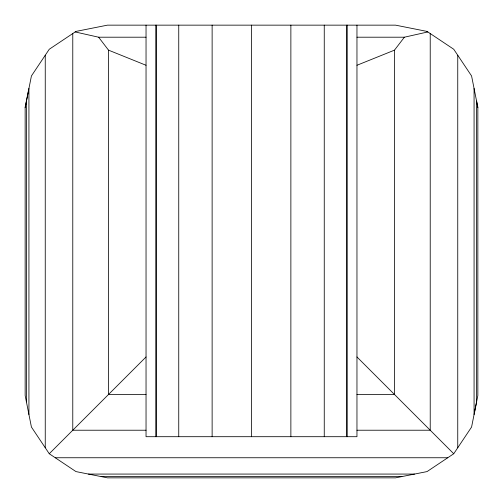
<?xml version="1.0" encoding="UTF-8"?>
<svg xmlns="http://www.w3.org/2000/svg" width="503" height="503" viewBox="0 0 503 503"><rect width="100%" height="100%" fill="white"/><g stroke="black" fill="none" stroke-linecap="round" stroke-linejoin="round"><path stroke-width="0.75" d="M474.071 88.465L474.071 414.535L476.586 401.91L476.586 101.09L477.85 107.46L477.85 395.54L471.581 427.041L453.744 453.744L427.041 471.588L395.54 477.85L107.46 477.85L75.959 471.588L49.256 453.744L31.419 427.041L25.15 395.54L25.15 107.46L31.419 75.959L49.256 49.256L75.959 31.419L107.46 25.15L395.54 25.15L427.041 31.419L427.833 31.947L404.387 37.203L356.96 37.203M25.15 107.46L28.929 88.465L28.929 414.535M356.96 65.271L394.478 50.155L404.387 37.203M49.256 453.744L146.04 356.96M75.167 31.947L98.613 37.203L146.04 37.203M146.04 394.478L108.522 394.478L108.522 50.155L98.613 37.203M356.96 394.478L394.478 394.478L394.478 50.155M146.04 430.222L72.778 430.222L72.778 33.538M356.96 430.222L430.222 430.222L430.222 33.538M55.248 457.749L447.752 457.749M88.465 474.071L414.535 474.071M101.09 476.586L401.91 476.586M108.522 50.155L146.04 65.271M427.041 31.419L453.744 49.256L471.581 75.959L477.85 107.46M356.96 356.96L453.744 453.744M457.749 55.248L457.749 447.752M356.96 25.15L356.96 436.698L146.04 436.698L146.04 25.15M347.221 25.15L347.221 436.698M346.554 25.15L346.554 436.698M324.253 25.15L324.253 436.698M290.872 25.15L290.872 436.698M251.5 25.15L251.5 436.698M212.128 25.15L212.128 436.698M178.747 25.15L178.747 436.698M156.446 25.15L156.446 436.698M155.779 25.15L155.779 436.698M45.251 55.248L45.251 447.752M26.414 101.09L26.414 401.91"/></g></svg>
